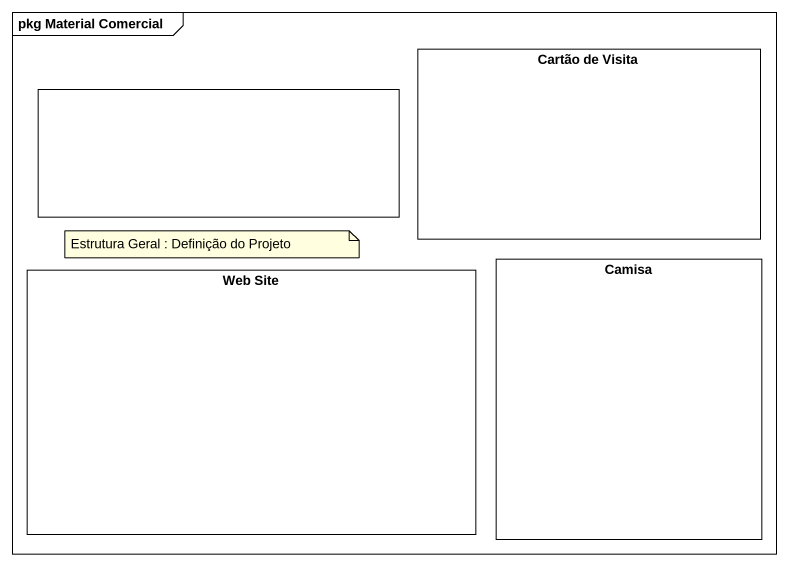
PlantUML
@startuml
mainframe pkg Material Comercial
rectangle " " as rectangle1
rectangle "Cartão de Visita" as Cartão_de_Visita
rectangle Camisa
rectangle "Web Site" as Web_Site
note as N1
  Estrutura Geral : Definição do Projeto
end note
@enduml
